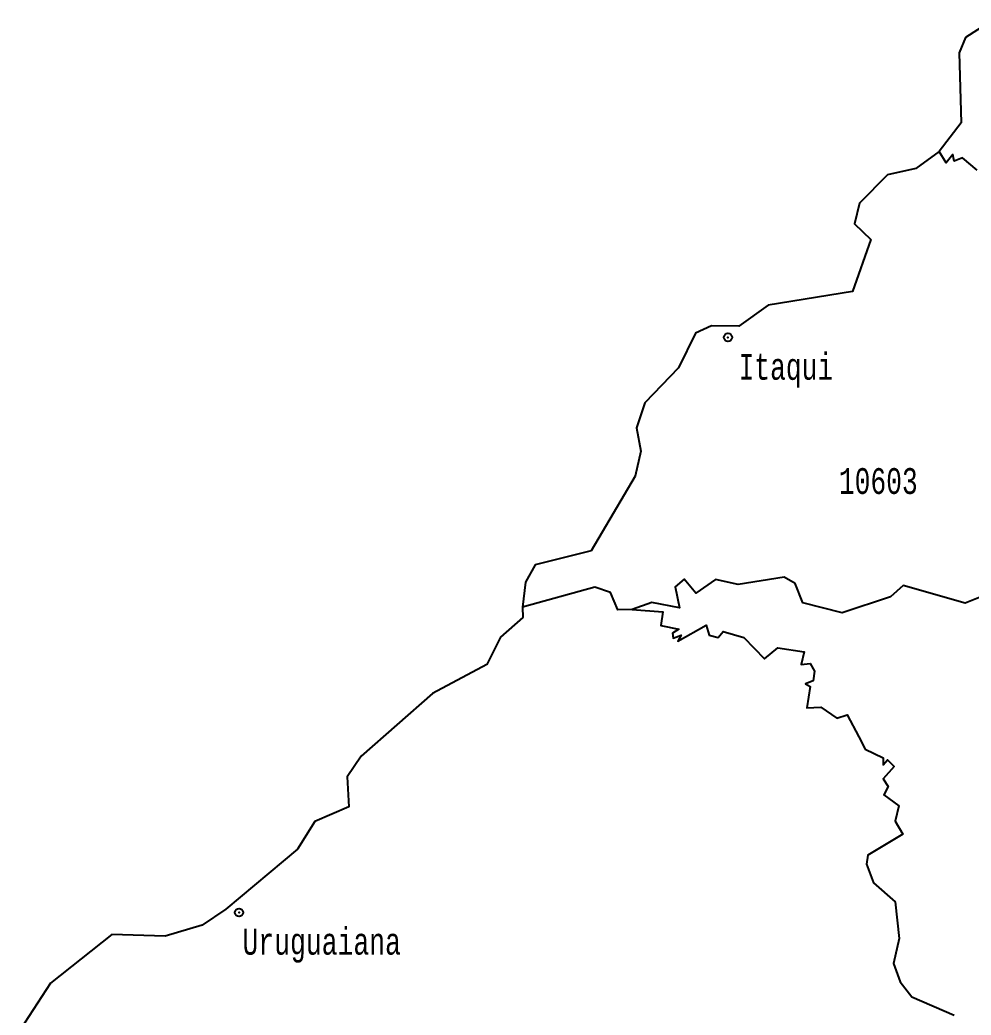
# Model space of a CAD drawing. Header units: millimetres. Extents: x 9851 to 10267, y 23387 to 23778.
# Drawn here: x 10017.47 to 10027.88, y 23426.12 to 23437.02 of the extents above; entities that cross this region are included whole.
import ezdxf
from ezdxf.enums import TextEntityAlignment as Align

# ---------------------------------------------------------------- set-up
doc = ezdxf.new("R2010")
doc.units = ezdxf.units.MM
doc.layers.add('3', color=7, linetype='Continuous')
doc.styles.add('MONOTXT', font='MONOTXT', dxfattribs={"height": 0.2})

# ---------------------------------------------------------------- blocks, each defined once
blk = doc.blocks.new('SEDE')
at = {"layer": '3', "color": 7, "linetype": 'Continuous'}
blk.add_circle((0, 0), 0.00451, dxfattribs=at)

msp = doc.modelspace()

# ---------------------------------------------------------------- linework, layer by layer
at = {"color": 7, "linetype": 'Continuous'}
for points in [[(10028.126, 23437.016), (10027.822, 23436.822), (10027.752, 23436.657), (10027.774, 23435.89), (10027.534, 23435.575)], [(10027.534, 23435.575), (10027.279, 23435.39), (10026.968, 23435.32), (10026.661, 23435.011), (10026.608, 23434.785), (10026.788, 23434.611), (10026.587, 23434.044), (10025.664, 23433.895), (10025.341, 23433.665), (10025.042, 23433.668), (10024.866, 23433.588), (10024.679, 23433.208), (10024.311, 23432.823), (10024.22, 23432.55), (10024.269, 23432.295), (10024.207, 23432.023), (10023.724, 23431.205), (10023.113, 23431.052), (10023.006, 23430.863), (10022.974, 23430.59)], [(10027.95, 23435.373), (10027.789, 23435.506), (10027.699, 23435.468), (10027.684, 23435.542), (10027.61, 23435.45), (10027.534, 23435.575)], [(10028.258, 23430.809), (10027.819, 23430.632), (10027.142, 23430.824), (10027.002, 23430.703), (10026.471, 23430.525), (10026.042, 23430.635), (10025.957, 23430.848), (10025.837, 23430.916), (10025.333, 23430.838), (10025.086, 23430.891), (10024.87, 23430.742), (10024.743, 23430.893), (10024.644, 23430.81), (10024.693, 23430.581), (10024.39, 23430.64), (10024.174, 23430.563)], [(10024.174, 23430.563), (10024.016, 23430.559), (10023.935, 23430.748), (10023.764, 23430.808), (10022.974, 23430.59)], [(10022.974, 23430.59), (10022.975, 23430.476), (10022.732, 23430.259), (10022.583, 23429.959), (10021.989, 23429.645), (10021.208, 23428.958), (10021.053, 23428.731), (10021.07, 23428.403), (10020.7, 23428.244), (10020.51, 23427.938), (10019.725, 23427.283), (10019.464, 23427.106), (10019.062, 23426.986), (10018.477, 23427.006), (10017.805, 23426.474), (10017.473, 23425.961), (10017.524, 23425.5), (10017.47, 23425.075)], [(10024.174, 23430.563), (10024.51, 23430.538), (10024.486, 23430.388), (10024.685, 23430.349), (10024.615, 23430.302), (10024.623, 23430.248), (10024.71, 23430.282), (10024.674, 23430.217), (10024.984, 23430.39), (10025.018, 23430.282), (10025.114, 23430.258), (10025.168, 23430.323), (10025.397, 23430.258), (10025.622, 23430.021), (10025.767, 23430.143), (10026.056, 23430.101), (10026.023, 23429.96), (10026.121, 23429.971), (10026.17, 23429.886), (10026.154, 23429.781), (10026.07, 23429.749), (10026.122, 23429.72), (10026.086, 23429.486), (10026.239, 23429.494), (10026.413, 23429.375), (10026.527, 23429.409), (10026.656, 23429.17), (10026.723, 23429.035), (10026.922, 23428.938), (10026.922, 23428.862), (10026.969, 23428.917), (10027.04, 23428.845), (10026.92, 23428.708), (10026.977, 23428.625), (10026.928, 23428.535), (10027.093, 23428.413), (10027.054, 23428.245), (10027.137, 23428.102), (10026.753, 23427.875), (10026.74, 23427.775), (10026.814, 23427.571), (10027.054, 23427.363), (10027.096, 23426.961), (10027.033, 23426.689), (10027.106, 23426.486), (10027.234, 23426.323), (10027.7, 23426.122)]]:
    msp.add_lwpolyline(points, dxfattribs=at)
for p in [(10025.222, 23433.541), (10019.869, 23427.246)]:
    msp.add_point(p, dxfattribs=at)

# ---------------------------------------------------------------- block references
at = {"color": 7, "linetype": 'Continuous', "zscale": 10}
for p, xscale, yscale, rotation in [((10025.222, 23433.541), 10, 10, 355.0368349686387), ((10019.869, 23427.246), 10.00001545057203, 10.00001545057203, 354.5653215074671)]:
    msp.add_blockref('SEDE', p, dxfattribs=dict(at, xscale=xscale, yscale=yscale, rotation=rotation))

# ---------------------------------------------------------------- texts
at = {"color": 7, "linetype": 'Continuous', "style": 'MONOTXT'}
for s, height, width, p in [('Itaqui', 0.2821, 0.705881, (10025.339, 23433.36)), ('Uruguaiana', 0.2839, 0.705885, (10019.907, 23427.069))]:
    msp.add_text(s, height=height, dxfattribs=dict(at, width=width)).set_placement(p, align=Align.TOP_LEFT)
at = {"color": 7, "linetype": 'Continuous', "style": 'MONOTXT', "width": 0.705884}
msp.add_text('10603', height=0.2825, dxfattribs=at).set_placement((10026.868, 23431.969), align=Align.MIDDLE)

doc.saveas('drawing.dxf')
